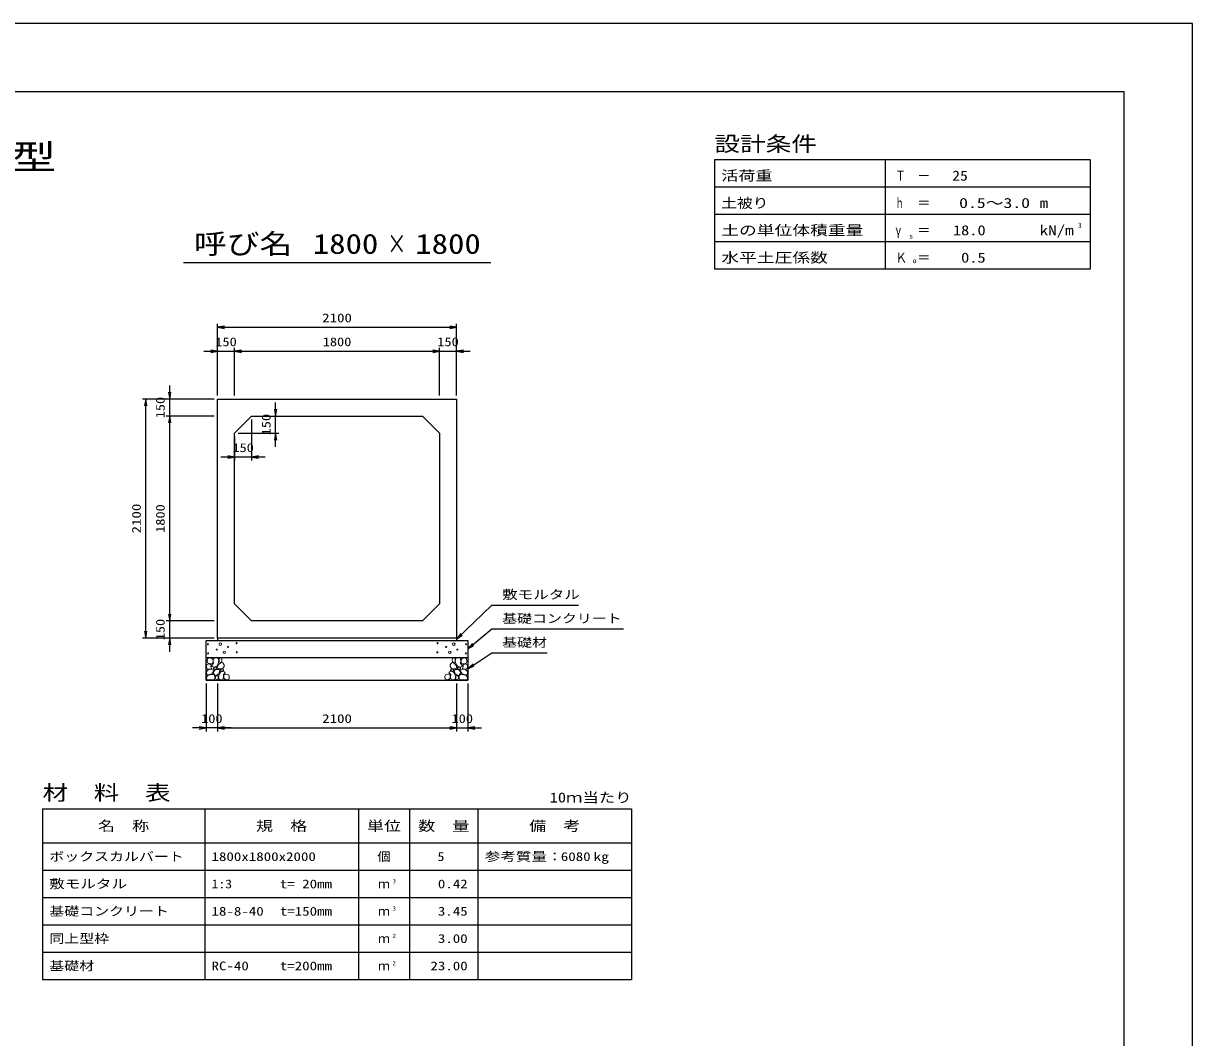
# Model space of a CAD drawing. Units: millimetres at full size. Extents: x 0 to 25230, y 0 to 17820.
# Drawn here: x 14960 to 25230, y 8910 to 17820 of the extents above; entities that cross this region are included whole.
import ezdxf
from ezdxf.enums import TextEntityAlignment as Align

# ---------------------------------------------------------------- set-up
doc = ezdxf.new("R2010")
doc.units = ezdxf.units.MM
for name, color, linetype, lineweight in [('D-DCR-HCHn', 4, 'Continuous', 9), ('D-MTR-FRAM', 7, 'Continuous', 25), ('D-MTR-LINE', 7, 'Continuous', 25), ('D-STR-DIM', 7, 'Continuous', 25), ('D-STR-STRn', 1, 'Continuous', 25), ('D-STR-TXT', 7, 'Continuous', 25), ('D-TTL', 2, 'Continuous', 25), ('D-TTL-FRAM', 2, 'Continuous', 25), ('D-TTL-LINE', 7, 'Continuous', 25), ('D-TTL-TXT', 7, 'Continuous', 25)]:
    doc.layers.add(name, color=color, linetype=linetype, lineweight=lineweight)
doc.layers.add('D-MTR', color=7, linetype='Continuous')
doc.layers.add('D-MTR-TXT', color=7, linetype='Continuous')
doc.styles.add('ＭＳ ゴシック', font='')
doc.styles.get('ＭＳ ゴシック').set_extended_font_data('MS Gothic')

# ---------------------------------------------------------------- blocks, each defined once
blk = doc.blocks.new('open_arrow')
at = {"color": 0, "linetype": 'Continuous', "lineweight": -2}
blk.add_lwpolyline([(7.5, 1.25), (0, 0), (7.5, -1.25)], dxfattribs=at)

msp = doc.modelspace()

# ---------------------------------------------------------------- linework, layer by layer
at = {"layer": 'D-DCR-HCHn'}
for points in [[(16616.198, 12241.594), (16595.395, 12246.217), (16576.904, 12236.971), (16574.592, 12216.168), (16579.215, 12199.988), (16602.33, 12193.053), (16618.51, 12193.053), (16625.444, 12204.611), (16625.444, 12230.037)], [(16634.69, 12243.906), (16627.756, 12223.102), (16630.067, 12199.988), (16613.887, 12174.562), (16634.69, 12163.005), (16657.805, 12174.562), (16671.673, 12193.053), (16676.296, 12223.102), (16671.673, 12239.283), (16657.805, 12246.217)], [(16678.608, 12239.283), (16678.608, 12211.545), (16690.165, 12204.611), (16701.722, 12211.545), (16704.034, 12227.725), (16701.722, 12241.594), (16685.542, 12246.217)], [(18751.392, 12239.283), (18751.392, 12211.545), (18739.835, 12204.611), (18728.278, 12211.545), (18725.966, 12227.725), (18728.278, 12241.594), (18744.458, 12246.217)], [(18795.31, 12243.906), (18802.244, 12223.102), (18799.933, 12199.988), (18816.113, 12174.562), (18795.31, 12163.005), (18772.195, 12174.562), (18758.327, 12193.053), (18753.704, 12223.102), (18758.327, 12239.283), (18772.195, 12246.217)], [(18813.802, 12241.594), (18834.605, 12246.217), (18853.096, 12236.971), (18855.408, 12216.168), (18850.785, 12199.988), (18827.67, 12193.053), (18811.49, 12193.053), (18804.556, 12204.611), (18804.556, 12230.037)], [(16572.281, 12183.808), (16565.346, 12163.005), (16574.592, 12149.136), (16597.707, 12146.824), (16613.488, 12153.599), (16606.952, 12169.939), (16611.575, 12179.185), (16602.33, 12188.431), (16588.461, 12193.053)], [(16616.155, 12107.009), (16633.277, 12132.692), (16631.137, 12139.112), (16607.594, 12145.533), (16586.192, 12143.393), (16571.21, 12130.551), (16569.07, 12115.57), (16571.21, 12100.588), (16588.332, 12096.308)], [(16639.313, 12163.005), (16627.756, 12153.759), (16632.379, 12146.824), (16648.559, 12146.824), (16655.493, 12149.136), (16660.116, 12158.382), (16653.182, 12165.316)], [(16676.082, 12107.009), (16686.783, 12132.692), (16678.222, 12143.393), (16652.539, 12143.393), (16641.838, 12139.112), (16631.137, 12124.131), (16631.137, 12111.289), (16641.838, 12094.167), (16654.679, 12092.027)], [(16673.985, 12188.431), (16662.427, 12160.693), (16671.673, 12149.136), (16699.411, 12149.136), (16710.968, 12153.759), (16722.525, 12169.939), (16722.525, 12183.808), (16710.968, 12202.299), (16697.099, 12204.611)], [(16712.466, 12055.643), (16718.886, 12074.905), (16716.746, 12096.308), (16731.728, 12119.85), (16712.466, 12130.551), (16691.063, 12119.85), (16678.222, 12102.728), (16673.941, 12074.905), (16678.222, 12059.924), (16691.063, 12053.503)], [(16708.185, 12130.551), (16718.886, 12139.112), (16714.606, 12145.533), (16699.624, 12145.533), (16693.204, 12143.393), (16688.923, 12134.832), (16695.344, 12128.411)], [(18717.534, 12055.643), (18711.114, 12074.905), (18713.254, 12096.308), (18698.272, 12119.85), (18717.534, 12130.551), (18738.937, 12119.85), (18751.778, 12102.728), (18756.059, 12074.905), (18751.778, 12059.924), (18738.937, 12053.503)], [(18756.015, 12188.431), (18767.573, 12160.693), (18758.327, 12149.136), (18730.589, 12149.136), (18719.032, 12153.759), (18707.475, 12169.939), (18707.475, 12183.808), (18719.032, 12202.299), (18732.901, 12204.611)], [(18721.815, 12130.551), (18711.114, 12139.112), (18715.394, 12145.533), (18730.376, 12145.533), (18736.796, 12143.393), (18741.077, 12134.832), (18734.656, 12128.411)], [(18753.918, 12107.009), (18743.217, 12132.692), (18751.778, 12143.393), (18777.461, 12143.393), (18788.162, 12139.112), (18798.863, 12124.131), (18798.863, 12111.289), (18788.162, 12094.167), (18775.321, 12092.027)], [(18790.687, 12163.005), (18802.244, 12153.759), (18797.621, 12146.824), (18781.441, 12146.824), (18774.507, 12149.136), (18769.884, 12158.382), (18776.818, 12165.316)], [(18813.845, 12107.009), (18796.723, 12132.692), (18798.863, 12139.112), (18822.406, 12145.533), (18843.808, 12143.393), (18858.79, 12130.551), (18860.93, 12115.57), (18858.79, 12100.588), (18841.668, 12096.308)], [(18857.719, 12183.808), (18864.654, 12163.005), (18855.408, 12149.136), (18832.293, 12146.824), (18816.512, 12153.599), (18823.048, 12169.939), (18818.425, 12179.185), (18827.67, 12188.431), (18841.539, 12193.053)], [(16624.716, 12053.503), (16639.698, 12059.924), (16643.978, 12081.326), (16635.417, 12096.308), (16620.435, 12100.588), (16601.173, 12098.448), (16579.771, 12089.887), (16569.07, 12077.045), (16569.07, 12062.064), (16575.49, 12053.503), (16601.173, 12055.643)], [(16671.801, 12059.924), (16671.801, 12085.606), (16661.1, 12092.027), (16650.399, 12085.606), (16648.259, 12070.625), (16650.399, 12057.783), (16665.381, 12053.503)], [(16729.588, 12057.783), (16748.85, 12053.503), (16765.972, 12062.064), (16768.112, 12081.326), (16763.831, 12096.308), (16742.429, 12102.728), (16727.447, 12102.728), (16721.027, 12092.027), (16721.027, 12068.484)], [(18700.412, 12057.783), (18681.15, 12053.503), (18664.028, 12062.064), (18661.888, 12081.326), (18666.169, 12096.308), (18687.571, 12102.728), (18702.553, 12102.728), (18708.973, 12092.027), (18708.973, 12068.484)], [(18758.199, 12059.924), (18758.199, 12085.606), (18768.9, 12092.027), (18779.601, 12085.606), (18781.741, 12070.625), (18779.601, 12057.783), (18764.619, 12053.503)], [(18805.284, 12053.503), (18790.302, 12059.924), (18786.022, 12081.326), (18794.583, 12096.308), (18809.565, 12100.588), (18828.827, 12098.448), (18850.229, 12089.887), (18860.93, 12077.045), (18860.93, 12062.064), (18854.51, 12053.503), (18828.827, 12055.643)]]:
    msp.add_lwpolyline(points, close=True, dxfattribs=at)
for centre, radius in [((16581.091, 12366.145), 4.5), ((16690.004, 12366.145), 11.25), ((16756.563, 12342.459), 4.5), ((16832.197, 12375.221), 4.5), ((18597.803, 12375.221), 4.5), ((18673.437, 12342.459), 4.5), ((18739.996, 12366.145), 11.25), ((18848.909, 12366.145), 4.5), ((16582.803, 12285.879), 4.5), ((16658.437, 12318.641), 4.5), ((16724.996, 12294.955), 11.25), ((16833.909, 12294.955), 4.5), ((18596.091, 12294.955), 4.5), ((18705.004, 12294.955), 11.25), ((18771.563, 12318.641), 4.5), ((18847.197, 12285.879), 4.5)]:
    msp.add_circle(centre, radius, dxfattribs=at)
at = {"layer": 'D-MTR-FRAM'}
for p, q in [((15127.5, 10920), (20302.5, 10920)), ((15127.5, 10920), (15127.5, 9420)), ((20302.5, 10920), (20302.5, 9420)), ((15127.5, 9420), (20302.5, 9420))]:
    msp.add_line(p, q, dxfattribs=at)
at = {"layer": 'D-MTR-LINE'}
for p, q in [((16552.5, 10920), (16552.5, 9420)), ((17902.5, 10920), (17902.5, 9420)), ((18352.5, 10920), (18352.5, 9420)), ((18952.5, 10920), (18952.5, 9420)), ((15127.5, 10620), (20302.5, 10620)), ((15127.5, 10380), (20302.5, 10380)), ((15127.5, 10140), (20302.5, 10140)), ((15127.5, 9900), (20302.5, 9900)), ((15127.5, 9660), (20302.5, 9660))]:
    msp.add_line(p, q, dxfattribs=at)
at = {"layer": 'D-STR-DIM'}
for p, q in [((16665, 14550), (16665, 15180)), ((16665, 15150), (18765, 15150)), ((18765, 14550), (18765, 15180)), ((16545, 14940), (16935, 14940)), ((16665, 14550), (16665, 14970)), ((16815, 14550), (16815, 14970)), ((16815, 14550), (16815, 14970)), ((16815, 14940), (18615, 14940)), ((18495, 14940), (18885, 14940)), ((18615, 14550), (18615, 14970)), ((18615, 14550), (18615, 14970)), ((18765, 14550), (18765, 14970)), ((16245, 14250), (16245, 14640)), ((16635, 14520), (16005, 14520)), ((16035, 12420), (16035, 14520)), ((16635, 14520), (16215, 14520)), ((17175, 14100), (17175, 14490)), ((16635, 14370), (16215, 14370)), ((16635, 14370), (16215, 14370)), ((16245, 12570), (16245, 14370)), ((16965, 14340), (16965, 13980)), ((16995, 14370), (17205, 14370)), ((16815, 14190), (16815, 13980)), ((16845, 14220), (17205, 14220)), ((17085, 14010), (16695, 14010)), ((16245, 12300), (16245, 12690)), ((16635, 12570), (16215, 12570)), ((16635, 12570), (16215, 12570)), ((16635, 12420), (16005, 12420)), ((16635, 12420), (16215, 12420)), ((16565, 12020), (16565, 11600)), ((16665, 12020), (16665, 11600)), ((16665, 12020), (16665, 11600)), ((18765, 12020), (18765, 11600)), ((18765, 12020), (18765, 11600)), ((18865, 12020), (18865, 11600)), ((16785, 11630), (16445, 11630)), ((16665, 11630), (18765, 11630)), ((18645, 11630), (18985, 11630))]:
    msp.add_line(p, q, dxfattribs=at)
at = {"layer": 'D-STR-STRn'}
for p, q in [((16665, 14520), (18765, 14520)), ((16665, 12420), (16665, 14520)), ((18765, 14520), (18765, 12420)), ((16965, 14370), (16815, 14220)), ((16965, 14370), (18465, 14370)), ((18615, 14220), (18465, 14370)), ((16815, 12720), (16815, 14220)), ((18615, 14220), (18615, 12720)), ((16815, 12720), (16965, 12570)), ((18465, 12570), (18615, 12720)), ((18465, 12570), (16965, 12570)), ((16565, 12050), (16565, 12400)), ((16565, 12400), (18865, 12400)), ((18765, 12420), (16665, 12420)), ((16665, 12420), (16665, 12400)), ((18765, 12420), (18765, 12400)), ((18865, 12400), (18865, 12050)), ((16565, 12250), (18865, 12250)), ((16565, 12050), (18865, 12050))]:
    msp.add_line(p, q, dxfattribs=at)
at = {"layer": 'D-STR-TXT'}
for points in [[(18765, 12410), (19075, 12710), (19135, 12710), (19834.975, 12710)], [(18865, 12325), (19075, 12500), (19135, 12500), (20230.457, 12500)], [(18865, 12150), (19075, 12290), (19135, 12290), (19559.416, 12290)]]:
    msp.add_lwpolyline(points, dxfattribs=at)
at = {"layer": 'D-TTL'}
for points in [[(0, 0), (25230, 0), (25230, 17820), (0, 17820)], [(600, 600), (24630, 600), (24630, 17220), (600, 17220)]]:
    msp.add_lwpolyline(points, close=True, dxfattribs=at)
at = {"layer": 'D-TTL-FRAM'}
for p, q in [((24330, 16620), (21030, 16620)), ((21030, 16620), (21030, 15660)), ((24330, 16620), (24330, 15660)), ((24330, 15660), (21030, 15660))]:
    msp.add_line(p, q, dxfattribs=at)
at = {"layer": 'D-TTL-LINE'}
for p, q in [((22530, 16620), (22530, 15660)), ((24330, 16380), (21030, 16380)), ((24330, 16140), (21030, 16140)), ((24330, 15900), (21030, 15900))]:
    msp.add_line(p, q, dxfattribs=at)
at = {"layer": 'D-TTL-TXT'}
msp.add_line((16365, 15720), (19065, 15720), dxfattribs=at)

# ---------------------------------------------------------------- block references
at = {"layer": 'D-STR-DIM', "xscale": 8, "yscale": 8}
for p in [(16665, 15150), (16815, 14940), (16815, 14940), (18765, 14940), (16965, 14010), (16665, 11630), (16665, 11630), (18865, 11630)]:
    msp.add_blockref('open_arrow', p, dxfattribs=at)
for p, rotation in [((18765, 15150), 180), ((16665, 14940), 180), ((18615, 14940), 180), ((18615, 14940), 180), ((16035, 14520), 270), ((16245, 14520), 90), ((17175, 14370), 90), ((16245, 14370), 270), ((16245, 14370), 270), ((17175, 14220), 270), ((16815, 14010), 180), ((16245, 12570), 90), ((16245, 12570), 90), ((16035, 12420), 90), ((16245, 12420), 270), ((16565, 11630), 180), ((18765, 11630), 180), ((18765, 11630), 180)]:
    msp.add_blockref('open_arrow', p, dxfattribs=dict(at, rotation=rotation))
at = {"layer": 'D-STR-TXT', "xscale": 8, "yscale": 8}
for p, rotation in [((18765, 12410), 44.1), ((18865, 12325), 39.8), ((18865, 12150), 33.7)]:
    msp.add_blockref('open_arrow', p, dxfattribs=dict(at, rotation=rotation))

# ---------------------------------------------------------------- texts
at = {"layer": 'D-MTR', "style": 'ＭＳ ゴシック', "width": 1.25}
msp.add_text('材\u3000料\u3000表', height=132, dxfattribs=at).set_placement((15127.5, 10956), align=Align.BOTTOM_LEFT)
at = {"layer": 'D-MTR', "style": 'ＭＳ ゴシック', "width": 1.2}
msp.add_text('10ｍ当たり', height=87.98, dxfattribs=at).set_placement((20302.5, 10949), align=Align.BOTTOM_RIGHT)
at = {"layer": 'D-MTR-TXT', "style": 'ＭＳ ゴシック'}
for s, height, width, p in [('名\u3000称', 87.98, 1.25, (15840, 10770)), ('規\u3000格', 87.98, 1.25, (17227.5, 10770)), ('単位', 87.98, 1.25, (18127.5, 10770)), ('数\u3000量', 87.98, 1.25, (18652.5, 10770)), ('備\u3000考', 87.98, 1.25, (19627.5, 10770)), ('個', 76.98, 1.1, (18127.5, 10500))]:
    msp.add_text(s, height=height, dxfattribs=dict(at, width=width)).set_placement(p, align=Align.MIDDLE_CENTER)
for s, width, p in [('ボックスカルバート', 1.25, (15187.5, 10500)), ('1800x1800x2000', 1.25, (16612.5, 10500)), ('参考質量：    kg', 1.3, (19012.5, 10500)), ('敷モルタル', 1.3, (15187.5, 10260)), ('1:3', 1.15, (16612.5, 10260)), ('t= 20mm', 1.25, (17212.5, 10260)), ('基礎コンクリート', 1.25, (15187.5, 10020)), ('18-8-40', 1.25, (16612.5, 10020)), ('t=150mm', 1.25, (17212.5, 10020)), ('同上型枠', 1.25, (15187.5, 9780)), ('基礎材', 1.25, (15187.5, 9540)), ('RC-40', 1.25, (16612.5, 9540)), ('t=200mm', 1.25, (17212.5, 9540))]:
    msp.add_text(s, height=76.98, dxfattribs=dict(at, width=width)).set_placement(p, align=Align.MIDDLE_LEFT)
for s, width, p in [('5', 1.15, (18657.83, 10500)), ('6080', 1.25, (19942.5, 10500)), ('0.42', 1.25, (18862.5, 10260)), ('3.45', 1.25, (18862.5, 10020)), ('3.00', 1.25, (18862.5, 9780)), ('23.00', 1.25, (18862.5, 9540))]:
    msp.add_text(s, height=76.98, dxfattribs=dict(at, width=width)).set_placement(p, align=Align.MIDDLE_RIGHT)
for p in [(18127.5, 10260), (18127.5, 10020), (18127.5, 9780), (18127.5, 9540)]:
    msp.add_text('ｍ', height=76.98, dxfattribs=at).set_placement(p, align=Align.MIDDLE_CENTER)
at = {"layer": 'D-MTR-TXT', "style": 'ＭＳ ゴシック', "width": 1.15}
for s, p in [('3', (18202.5, 10253)), ('3', (18202.5, 10013)), ('2', (18202.5, 9773)), ('2', (18202.5, 9533))]:
    msp.add_text(s, height=38.49, dxfattribs=at).set_placement(p, align=Align.BOTTOM_LEFT)
at = {"layer": 'D-STR-DIM', "style": 'ＭＳ ゴシック'}
for s, width, p in [('2100', 1.25, (17715, 15232.5)), ('150', 1.2, (16740, 15022.5)), ('1800', 1.2, (17715, 15022.5)), ('150', 1.2, (18690, 15022.5)), ('150', 1.2, (16890, 14092.5)), ('100', 1.2, (16615, 11712.5)), ('2100', 1.25, (17715, 11712.5)), ('100', 1.2, (18815, 11712.5))]:
    msp.add_text(s, height=76.98, dxfattribs=dict(at, width=width)).set_placement(p, align=Align.MIDDLE_CENTER)
for s, width, p in [('150', 1.2, (16162.5, 14445)), ('150', 1.2, (17092.5, 14295)), ('2100', 1.25, (15952.5, 13470)), ('1800', 1.2, (16162.5, 13470)), ('150', 1.2, (16162.5, 12495))]:
    msp.add_text(s, height=76.98, rotation=90, dxfattribs=dict(at, width=width)).set_placement(p, align=Align.MIDDLE_CENTER)
at = {"layer": 'D-STR-TXT', "style": 'ＭＳ ゴシック'}
for s, width, p in [('敷モルタル', 1.3, (19165, 12740)), ('基礎コンクリート', 1.25, (19165, 12530)), ('基礎材', 1.25, (19165, 12320))]:
    msp.add_text(s, height=76.98, dxfattribs=dict(at, width=width)).set_placement(p, align=Align.BOTTOM_LEFT)
at = {"layer": 'D-TTL-TXT', "style": 'ＭＳ ゴシック'}
for s, height, width, p in [('設計条件', 132, 1.25, (21030, 16656)), ('活荷重', 87.98, 1.25, (21090, 16412)), ('Ｔ', 87.98, 0.75, (22620, 16412)), ('－', 87.98, 0.95, (22812, 16412)), ('土被り', 87.98, 1.15, (21090, 16172)), ('ｈ', 87.98, 0.6, (22620, 16172)), ('＝', 87.98, 0.95, (22812, 16172)), ('m', 87.98, 1.25, (23886, 16172)), ('土の単位体積重量', 87.98, 1.3, (21090, 15932)), ('γ', 87.98, 0.75, (22620, 15932)), ('＝', 87.98, 0.95, (22812, 15932)), ('kN/m', 87.98, 1.25, (23886, 15932)), ('3', 43.99, 1.15, (24222, 16012)), ('s', 43.99, 1.15, (22740, 15916)), ('水平土圧係数', 87.98, 1.3, (21090, 15692)), ('Ｋ', 87.98, 0.85, (22620, 15692)), ('o', 43.99, 1.2, (22770, 15700)), ('＝', 87.98, 0.95, (22812, 15692))]:
    msp.add_text(s, height=height, dxfattribs=dict(at, width=width)).set_placement(p, align=Align.BOTTOM_LEFT)
for s, height, width, p in [('PCボックスカルバート 協会型', 219.9, 1.3, (12615, 16470)), ('呼び名', 176, 1.2, (16890, 15742.5)), ('1800', 176, 1.2, (17790, 15742.5)), ('×', 176, 0.7, (18240, 15742.5)), ('1800', 176, 1.2, (18690, 15742.5))]:
    msp.add_text(s, height=height, dxfattribs=dict(at, width=width)).set_placement(p, align=Align.BOTTOM_CENTER)
for s, width, p in [('25', 1.15, (23256.061, 16412)), ('0.5～3.0', 1.3, (23801.848, 16172)), ('18.0', 1.2, (23412, 15932)), ('0.5', 1.2, (23412, 15692))]:
    msp.add_text(s, height=87.98, dxfattribs=dict(at, width=width)).set_placement(p, align=Align.BOTTOM_RIGHT)

doc.saveas('drawing.dxf')
